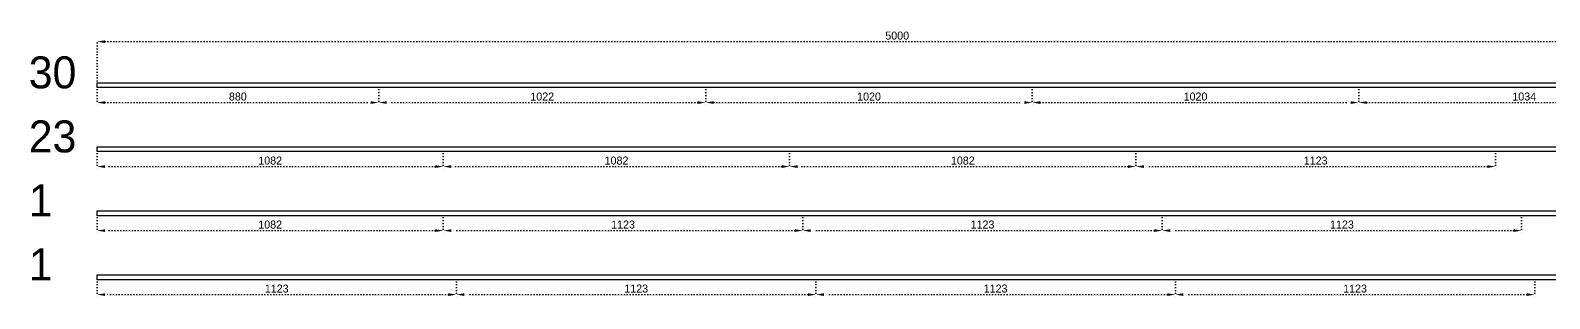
# Model space of a CAD drawing. Header units: millimetres. Extents: x -5795 to 8395, y -1000 to 10778.
# Drawn here: x -5795 to -1048, y 9939 to 10778 of the extents above; entities that cross this region are included whole.
import ezdxf

# ---------------------------------------------------------------- set-up
doc = ezdxf.new("R2010")
doc.units = ezdxf.units.MM
doc.header["$PDMODE"] = 35
doc.header["$PDSIZE"] = -1
doc.linetypes.add('ACAD_ISO07W100', pattern=[3, 0, -3])
for name, color, linetype in [('A', 1, 'Continuous'), ('B', 5, 'Continuous'), ('C', 3, 'Continuous'), ('D', 2, 'Continuous'), ('E', 6, 'Continuous'), ('F', 7, 'Continuous')]:
    doc.layers.add(name, color=color, linetype=linetype)
doc.dimstyles.new('ISO-25', dxfattribs={"dimtxt": 2.5, "dimasz": 2.5, "dimexe": 1.25, "dimexo": 0.625, "dimtad": 1, "dimtxsty": 'Standard', "dimcen": 2.5, "dimadec": 0, "dimazin": 0, "dimtfac": 1, "dimtmove": 0, "dimatfit": 3, "dimfxl": 1, "dimarcsym": 0})

# ---------------------------------------------------------------- blocks, each defined once
blk = doc.blocks.new('*D47')
at = {"layer": 'A', "color": 0, "linetype": 'ACAD_ISO07W100', "lineweight": -2, "ltscale": 3, "transparency": 16777216}
for p, q in [((-5586.6, 10592.4), (-5586.6, 10539.5)), ((-4706.6, 10592.4), (-4706.6, 10539.5)), ((-5561.6, 10552), (-4731.6, 10552))]:
    blk.add_line(p, q, dxfattribs=at)
at = {"layer": 'A', "color": 0, "linetype": 'ACAD_ISO07W100', "ltscale": 3, "transparency": 16777216}
for points in [[(-5561.6, 10556.2), (-5561.6, 10547.8), (-5586.6, 10552)], [(-4731.6, 10556.2), (-4731.6, 10547.8), (-4706.6, 10552)]]:
    blk.add_solid(points, dxfattribs=at)
at = {"layer": 'Defpoints', "color": 0, "linetype": 'ACAD_ISO07W100', "ltscale": 3, "transparency": 16777216}
for p in [(-5586.6, 10598.6), (-4706.6, 10598.6), (-4706.6, 10552)]:
    blk.add_point(p, dxfattribs=at)
at = {"layer": 'A', "color": 0, "linetype": 'ACAD_ISO07W100', "ltscale": 3, "transparency": 16777216, "insert": (-5146.6, 10570.7), "char_height": 25, "attachment_point": 5}
blk.add_mtext('880', dxfattribs=at)
blk = doc.blocks.new('*D48')
at = {"layer": 'B', "color": 0, "linetype": 'ACAD_ISO07W100', "lineweight": -2, "ltscale": 3, "transparency": 16777216}
for p, q in [((-4706.6, 10592.4), (-4706.6, 10539.5)), ((-3684.6, 10592.4), (-3684.6, 10539.5)), ((-3709.6, 10552), (-4681.6, 10552))]:
    blk.add_line(p, q, dxfattribs=at)
at = {"layer": 'B', "color": 0, "linetype": 'ACAD_ISO07W100', "ltscale": 3, "transparency": 16777216}
for points in [[(-4681.6, 10556.2), (-4681.6, 10547.8), (-4706.6, 10552)], [(-3709.6, 10556.2), (-3709.6, 10547.8), (-3684.6, 10552)]]:
    blk.add_solid(points, dxfattribs=at)
at = {"layer": 'Defpoints', "color": 0, "linetype": 'ACAD_ISO07W100', "ltscale": 3, "transparency": 16777216}
for p in [(-4706.6, 10598.6), (-3684.6, 10598.6), (-4706.6, 10552)]:
    blk.add_point(p, dxfattribs=at)
at = {"layer": 'B', "color": 0, "linetype": 'ACAD_ISO07W100', "ltscale": 3, "transparency": 16777216, "insert": (-4195.6, 10570.7), "char_height": 25, "attachment_point": 5}
blk.add_mtext('1022', dxfattribs=at)
blk = doc.blocks.new('*D49')
at = {"layer": 'C', "color": 0, "linetype": 'ACAD_ISO07W100', "lineweight": -2, "ltscale": 3, "transparency": 16777216}
for p, q in [((-3684.6, 10592.4), (-3684.6, 10539.5)), ((-2664.6, 10592.4), (-2664.6, 10539.5)), ((-3659.6, 10552), (-2689.6, 10552))]:
    blk.add_line(p, q, dxfattribs=at)
at = {"layer": 'C', "color": 0, "linetype": 'ACAD_ISO07W100', "ltscale": 3, "transparency": 16777216}
for points in [[(-3659.6, 10556.2), (-3659.6, 10547.8), (-3684.6, 10552)], [(-2689.6, 10556.2), (-2689.6, 10547.8), (-2664.6, 10552)]]:
    blk.add_solid(points, dxfattribs=at)
at = {"layer": 'Defpoints', "color": 0, "linetype": 'ACAD_ISO07W100', "ltscale": 3, "transparency": 16777216}
for p in [(-3684.6, 10598.6), (-2664.6, 10598.6), (-2664.6, 10552)]:
    blk.add_point(p, dxfattribs=at)
at = {"layer": 'C', "color": 0, "linetype": 'ACAD_ISO07W100', "ltscale": 3, "transparency": 16777216, "insert": (-3174.6, 10570.7), "char_height": 25, "attachment_point": 5}
blk.add_mtext('1020', dxfattribs=at)
blk = doc.blocks.new('*D50')
at = {"layer": 'C', "color": 0, "linetype": 'ACAD_ISO07W100', "lineweight": -2, "ltscale": 3, "transparency": 16777216}
for p, q in [((-2664.6, 10592.4), (-2664.6, 10539.5)), ((-1644.6, 10592.4), (-1644.6, 10539.5)), ((-2639.6, 10552), (-1669.6, 10552))]:
    blk.add_line(p, q, dxfattribs=at)
at = {"layer": 'C', "color": 0, "linetype": 'ACAD_ISO07W100', "ltscale": 3, "transparency": 16777216}
for points in [[(-2639.6, 10556.2), (-2639.6, 10547.8), (-2664.6, 10552)], [(-1669.6, 10556.2), (-1669.6, 10547.8), (-1644.6, 10552)]]:
    blk.add_solid(points, dxfattribs=at)
at = {"layer": 'Defpoints', "color": 0, "linetype": 'ACAD_ISO07W100', "ltscale": 3, "transparency": 16777216}
for p in [(-2664.6, 10598.6), (-1644.6, 10598.6), (-1644.6, 10552)]:
    blk.add_point(p, dxfattribs=at)
at = {"layer": 'C', "color": 0, "linetype": 'ACAD_ISO07W100', "ltscale": 3, "transparency": 16777216, "insert": (-2154.6, 10570.7), "char_height": 25, "attachment_point": 5}
blk.add_mtext('1020', dxfattribs=at)
blk = doc.blocks.new('*D51')
at = {"layer": 'Defpoints', "color": 0, "linetype": 'ACAD_ISO07W100', "ltscale": 3, "transparency": 16777216}
for p in [(-1644.6, 10598.6), (-610.6, 10598.6), (-610.6, 10552)]:
    blk.add_point(p, dxfattribs=at)
at = {"layer": 'F', "color": 0, "linetype": 'ACAD_ISO07W100', "lineweight": -2, "ltscale": 3, "transparency": 16777216}
for p, q in [((-1644.6, 10592.4), (-1644.6, 10539.5)), ((-610.6, 10592.4), (-610.6, 10539.5)), ((-1619.6, 10552), (-635.6, 10552))]:
    blk.add_line(p, q, dxfattribs=at)
at = {"layer": 'F', "color": 0, "linetype": 'ACAD_ISO07W100', "ltscale": 3, "transparency": 16777216}
for points in [[(-1619.6, 10556.2), (-1619.6, 10547.8), (-1644.6, 10552)], [(-635.6, 10556.2), (-635.6, 10547.8), (-610.6, 10552)]]:
    blk.add_solid(points, dxfattribs=at)
at = {"layer": 'F', "color": 0, "linetype": 'ACAD_ISO07W100', "ltscale": 3, "transparency": 16777216, "insert": (-1127.6, 10570.7), "char_height": 25, "attachment_point": 5}
blk.add_mtext('1034', dxfattribs=at)
blk = doc.blocks.new('*D55')
at = {"layer": 'D', "color": 0, "linetype": 'ACAD_ISO07W100', "lineweight": -2, "ltscale": 3, "transparency": 16777216}
for p, q in [((-5586.6, 10392.4), (-5586.6, 10339.5)), ((-4529.6, 10352), (-5561.6, 10352)), ((-4504.6, 10392.4), (-4504.6, 10339.5))]:
    blk.add_line(p, q, dxfattribs=at)
at = {"layer": 'D', "color": 0, "linetype": 'ACAD_ISO07W100', "ltscale": 3, "transparency": 16777216}
for points in [[(-5561.6, 10356.2), (-5561.6, 10347.8), (-5586.6, 10352)], [(-4529.6, 10356.2), (-4529.6, 10347.8), (-4504.6, 10352)]]:
    blk.add_solid(points, dxfattribs=at)
at = {"layer": 'Defpoints', "color": 0, "linetype": 'ACAD_ISO07W100', "ltscale": 3, "transparency": 16777216}
for p in [(-5586.6, 10398.6), (-4504.6, 10398.6), (-5586.6, 10352)]:
    blk.add_point(p, dxfattribs=at)
at = {"layer": 'D', "color": 0, "linetype": 'ACAD_ISO07W100', "ltscale": 3, "transparency": 16777216, "insert": (-5045.6, 10370.7), "char_height": 25, "attachment_point": 5}
blk.add_mtext('1082', dxfattribs=at)
blk = doc.blocks.new('*D82')
at = {"color": 0, "linetype": 'ACAD_ISO07W100', "lineweight": -2, "ltscale": 3, "transparency": 16777216}
for p, q in [((-5586.6, 10619.9), (-5586.6, 10754.9)), ((-5561.6, 10742.4), (-611.6, 10742.4)), ((-586.6, 10619.9), (-586.6, 10754.9))]:
    blk.add_line(p, q, dxfattribs=at)
at = {"color": 0, "linetype": 'ACAD_ISO07W100', "ltscale": 3, "transparency": 16777216}
for points in [[(-5561.6, 10746.5), (-5561.6, 10738.2), (-5586.6, 10742.4)], [(-611.6, 10746.5), (-611.6, 10738.2), (-586.6, 10742.4)]]:
    blk.add_solid(points, dxfattribs=at)
at = {"layer": 'Defpoints', "color": 0, "linetype": 'ACAD_ISO07W100', "ltscale": 3, "transparency": 16777216}
for p in [(-586.6, 10742.4), (-5586.6, 10613.6), (-586.6, 10613.6)]:
    blk.add_point(p, dxfattribs=at)
at = {"color": 0, "linetype": 'ACAD_ISO07W100', "ltscale": 3, "transparency": 16777216, "insert": (-3086.6, 10761.1), "char_height": 25, "attachment_point": 5}
blk.add_mtext('5000', dxfattribs=at)
blk = doc.blocks.new('*D100')
at = {"layer": 'D', "color": 0, "linetype": 'ACAD_ISO07W100', "lineweight": -2, "ltscale": 3, "transparency": 16777216}
for p, q in [((-4504.6, 10392.4), (-4504.6, 10339.5)), ((-3447.6, 10352), (-4479.6, 10352)), ((-3422.6, 10392.4), (-3422.6, 10339.5))]:
    blk.add_line(p, q, dxfattribs=at)
at = {"layer": 'D', "color": 0, "linetype": 'ACAD_ISO07W100', "ltscale": 3, "transparency": 16777216}
for points in [[(-4479.6, 10356.2), (-4479.6, 10347.8), (-4504.6, 10352)], [(-3447.6, 10356.2), (-3447.6, 10347.8), (-3422.6, 10352)]]:
    blk.add_solid(points, dxfattribs=at)
at = {"layer": 'Defpoints', "color": 0, "linetype": 'ACAD_ISO07W100', "ltscale": 3, "transparency": 16777216}
for p in [(-4504.6, 10398.6), (-3422.6, 10398.6), (-4504.6, 10352)]:
    blk.add_point(p, dxfattribs=at)
at = {"layer": 'D', "color": 0, "linetype": 'ACAD_ISO07W100', "ltscale": 3, "transparency": 16777216, "insert": (-3963.6, 10370.7), "char_height": 25, "attachment_point": 5}
blk.add_mtext('1082', dxfattribs=at)
blk = doc.blocks.new('*D101')
at = {"layer": 'D', "color": 0, "linetype": 'ACAD_ISO07W100', "lineweight": -2, "ltscale": 3, "transparency": 16777216}
for p, q in [((-3422.6, 10392.4), (-3422.6, 10339.5)), ((-2365.6, 10352), (-3397.6, 10352)), ((-2340.6, 10392.4), (-2340.6, 10339.5))]:
    blk.add_line(p, q, dxfattribs=at)
at = {"layer": 'D', "color": 0, "linetype": 'ACAD_ISO07W100', "ltscale": 3, "transparency": 16777216}
for points in [[(-3397.6, 10356.2), (-3397.6, 10347.8), (-3422.6, 10352)], [(-2365.6, 10356.2), (-2365.6, 10347.8), (-2340.6, 10352)]]:
    blk.add_solid(points, dxfattribs=at)
at = {"layer": 'Defpoints', "color": 0, "linetype": 'ACAD_ISO07W100', "ltscale": 3, "transparency": 16777216}
for p in [(-3422.6, 10398.6), (-2340.6, 10398.6), (-3422.6, 10352)]:
    blk.add_point(p, dxfattribs=at)
at = {"layer": 'D', "color": 0, "linetype": 'ACAD_ISO07W100', "ltscale": 3, "transparency": 16777216, "insert": (-2881.6, 10370.7), "char_height": 25, "attachment_point": 5}
blk.add_mtext('1082', dxfattribs=at)
blk = doc.blocks.new('*D102')
at = {"layer": 'Defpoints', "color": 0, "linetype": 'ACAD_ISO07W100', "ltscale": 3, "transparency": 16777216}
for p in [(-2340.6, 10398.6), (-1217.6, 10398.6), (-2340.6, 10352)]:
    blk.add_point(p, dxfattribs=at)
at = {"layer": 'E', "color": 0, "linetype": 'ACAD_ISO07W100', "lineweight": -2, "ltscale": 3, "transparency": 16777216}
for p, q in [((-2340.6, 10392.4), (-2340.6, 10339.5)), ((-1242.6, 10352), (-2315.6, 10352)), ((-1217.6, 10392.4), (-1217.6, 10339.5))]:
    blk.add_line(p, q, dxfattribs=at)
at = {"layer": 'E', "color": 0, "linetype": 'ACAD_ISO07W100', "ltscale": 3, "transparency": 16777216}
for points in [[(-2315.6, 10356.2), (-2315.6, 10347.8), (-2340.6, 10352)], [(-1242.6, 10356.2), (-1242.6, 10347.8), (-1217.6, 10352)]]:
    blk.add_solid(points, dxfattribs=at)
at = {"layer": 'E', "color": 0, "linetype": 'ACAD_ISO07W100', "ltscale": 3, "transparency": 16777216, "insert": (-1779.1, 10370.7), "char_height": 25, "attachment_point": 5}
blk.add_mtext('1123', dxfattribs=at)
blk = doc.blocks.new('*D103')
at = {"layer": 'D', "color": 0, "linetype": 'ACAD_ISO07W100', "lineweight": -2, "ltscale": 3, "transparency": 16777216}
for p, q in [((-5586.6, 10192.4), (-5586.6, 10139.5)), ((-4504.6, 10192.4), (-4504.6, 10139.5)), ((-4529.6, 10152), (-5561.6, 10152))]:
    blk.add_line(p, q, dxfattribs=at)
at = {"layer": 'D', "color": 0, "linetype": 'ACAD_ISO07W100', "ltscale": 3, "transparency": 16777216}
for points in [[(-5561.6, 10156.2), (-5561.6, 10147.8), (-5586.6, 10152)], [(-4529.6, 10156.2), (-4529.6, 10147.8), (-4504.6, 10152)]]:
    blk.add_solid(points, dxfattribs=at)
at = {"layer": 'Defpoints', "color": 0, "linetype": 'ACAD_ISO07W100', "ltscale": 3, "transparency": 16777216}
for p in [(-5586.6, 10198.6), (-4504.6, 10198.6), (-5586.6, 10152)]:
    blk.add_point(p, dxfattribs=at)
at = {"layer": 'D', "color": 0, "linetype": 'ACAD_ISO07W100', "ltscale": 3, "transparency": 16777216, "insert": (-5045.6, 10170.7), "char_height": 25, "attachment_point": 5}
blk.add_mtext('1082', dxfattribs=at)
blk = doc.blocks.new('*D106')
at = {"layer": 'Defpoints', "color": 0, "linetype": 'ACAD_ISO07W100', "ltscale": 3, "transparency": 16777216}
for p in [(-4504.6, 10198.6), (-3381.6, 10198.6), (-4504.6, 10152)]:
    blk.add_point(p, dxfattribs=at)
at = {"layer": 'E', "color": 0, "linetype": 'ACAD_ISO07W100', "lineweight": -2, "ltscale": 3, "transparency": 16777216}
for p, q in [((-4504.6, 10192.4), (-4504.6, 10139.5)), ((-3381.6, 10192.4), (-3381.6, 10139.5)), ((-3406.6, 10152), (-4479.6, 10152))]:
    blk.add_line(p, q, dxfattribs=at)
at = {"layer": 'E', "color": 0, "linetype": 'ACAD_ISO07W100', "ltscale": 3, "transparency": 16777216}
for points in [[(-4479.6, 10156.2), (-4479.6, 10147.8), (-4504.6, 10152)], [(-3406.6, 10156.2), (-3406.6, 10147.8), (-3381.6, 10152)]]:
    blk.add_solid(points, dxfattribs=at)
at = {"layer": 'E', "color": 0, "linetype": 'ACAD_ISO07W100', "ltscale": 3, "transparency": 16777216, "insert": (-3943.1, 10170.7), "char_height": 25, "attachment_point": 5}
blk.add_mtext('1123', dxfattribs=at)
blk = doc.blocks.new('*D107')
at = {"layer": 'Defpoints', "color": 0, "linetype": 'ACAD_ISO07W100', "ltscale": 3, "transparency": 16777216}
for p in [(-3381.6, 10198.6), (-2258.6, 10198.6), (-3381.6, 10152)]:
    blk.add_point(p, dxfattribs=at)
at = {"layer": 'E', "color": 0, "linetype": 'ACAD_ISO07W100', "lineweight": -2, "ltscale": 3, "transparency": 16777216}
for p, q in [((-3381.6, 10192.4), (-3381.6, 10139.5)), ((-2258.6, 10192.4), (-2258.6, 10139.5)), ((-2283.6, 10152), (-3356.6, 10152))]:
    blk.add_line(p, q, dxfattribs=at)
at = {"layer": 'E', "color": 0, "linetype": 'ACAD_ISO07W100', "ltscale": 3, "transparency": 16777216}
for points in [[(-3356.6, 10156.2), (-3356.6, 10147.8), (-3381.6, 10152)], [(-2283.6, 10156.2), (-2283.6, 10147.8), (-2258.6, 10152)]]:
    blk.add_solid(points, dxfattribs=at)
at = {"layer": 'E', "color": 0, "linetype": 'ACAD_ISO07W100', "ltscale": 3, "transparency": 16777216, "insert": (-2820.1, 10170.7), "char_height": 25, "attachment_point": 5}
blk.add_mtext('1123', dxfattribs=at)
blk = doc.blocks.new('*D108')
at = {"layer": 'Defpoints', "color": 0, "linetype": 'ACAD_ISO07W100', "ltscale": 3, "transparency": 16777216}
for p in [(-2258.6, 10198.6), (-1135.6, 10198.6), (-2258.6, 10152)]:
    blk.add_point(p, dxfattribs=at)
at = {"layer": 'E', "color": 0, "linetype": 'ACAD_ISO07W100', "lineweight": -2, "ltscale": 3, "transparency": 16777216}
for p, q in [((-2258.6, 10192.4), (-2258.6, 10139.5)), ((-1135.6, 10192.4), (-1135.6, 10139.5)), ((-1160.6, 10152), (-2233.6, 10152))]:
    blk.add_line(p, q, dxfattribs=at)
at = {"layer": 'E', "color": 0, "linetype": 'ACAD_ISO07W100', "ltscale": 3, "transparency": 16777216}
for points in [[(-2233.6, 10156.2), (-2233.6, 10147.8), (-2258.6, 10152)], [(-1160.6, 10156.2), (-1160.6, 10147.8), (-1135.6, 10152)]]:
    blk.add_solid(points, dxfattribs=at)
at = {"layer": 'E', "color": 0, "linetype": 'ACAD_ISO07W100', "ltscale": 3, "transparency": 16777216, "insert": (-1697.1, 10170.7), "char_height": 25, "attachment_point": 5}
blk.add_mtext('1123', dxfattribs=at)
blk = doc.blocks.new('*D109')
at = {"layer": 'Defpoints', "color": 0, "linetype": 'ACAD_ISO07W100', "ltscale": 3, "transparency": 16777216}
for p in [(-5586.6, 9998.6), (-4463.6, 9998.6), (-5586.6, 9952)]:
    blk.add_point(p, dxfattribs=at)
at = {"layer": 'E', "color": 0, "linetype": 'ACAD_ISO07W100', "lineweight": -2, "ltscale": 3, "transparency": 16777216}
for p, q in [((-5586.6, 9992.4), (-5586.6, 9939.5)), ((-4463.6, 9992.4), (-4463.6, 9939.5)), ((-4488.6, 9952), (-5561.6, 9952))]:
    blk.add_line(p, q, dxfattribs=at)
at = {"layer": 'E', "color": 0, "linetype": 'ACAD_ISO07W100', "ltscale": 3, "transparency": 16777216}
for points in [[(-5561.6, 9956.2), (-5561.6, 9947.8), (-5586.6, 9952)], [(-4488.6, 9956.2), (-4488.6, 9947.8), (-4463.6, 9952)]]:
    blk.add_solid(points, dxfattribs=at)
at = {"layer": 'E', "color": 0, "linetype": 'ACAD_ISO07W100', "ltscale": 3, "transparency": 16777216, "insert": (-5025.1, 9970.7), "char_height": 25, "attachment_point": 5}
blk.add_mtext('1123', dxfattribs=at)
blk = doc.blocks.new('*D110')
at = {"layer": 'Defpoints', "color": 0, "linetype": 'ACAD_ISO07W100', "ltscale": 3, "transparency": 16777216}
for p in [(-4463.6, 9998.6), (-3340.6, 9998.6), (-4463.6, 9952)]:
    blk.add_point(p, dxfattribs=at)
at = {"layer": 'E', "color": 0, "linetype": 'ACAD_ISO07W100', "lineweight": -2, "ltscale": 3, "transparency": 16777216}
for p, q in [((-4463.6, 9992.4), (-4463.6, 9939.5)), ((-3340.6, 9992.4), (-3340.6, 9939.5)), ((-3365.6, 9952), (-4438.6, 9952))]:
    blk.add_line(p, q, dxfattribs=at)
at = {"layer": 'E', "color": 0, "linetype": 'ACAD_ISO07W100', "ltscale": 3, "transparency": 16777216}
for points in [[(-4438.6, 9956.2), (-4438.6, 9947.8), (-4463.6, 9952)], [(-3365.6, 9956.2), (-3365.6, 9947.8), (-3340.6, 9952)]]:
    blk.add_solid(points, dxfattribs=at)
at = {"layer": 'E', "color": 0, "linetype": 'ACAD_ISO07W100', "ltscale": 3, "transparency": 16777216, "insert": (-3902.1, 9970.7), "char_height": 25, "attachment_point": 5}
blk.add_mtext('1123', dxfattribs=at)
blk = doc.blocks.new('*D111')
at = {"layer": 'Defpoints', "color": 0, "linetype": 'ACAD_ISO07W100', "ltscale": 3, "transparency": 16777216}
for p in [(-3340.6, 9998.6), (-2217.6, 9998.6), (-3340.6, 9952)]:
    blk.add_point(p, dxfattribs=at)
at = {"layer": 'E', "color": 0, "linetype": 'ACAD_ISO07W100', "lineweight": -2, "ltscale": 3, "transparency": 16777216}
for p, q in [((-3340.6, 9992.4), (-3340.6, 9939.5)), ((-2217.6, 9992.4), (-2217.6, 9939.5)), ((-2242.6, 9952), (-3315.6, 9952))]:
    blk.add_line(p, q, dxfattribs=at)
at = {"layer": 'E', "color": 0, "linetype": 'ACAD_ISO07W100', "ltscale": 3, "transparency": 16777216}
for points in [[(-3315.6, 9956.2), (-3315.6, 9947.8), (-3340.6, 9952)], [(-2242.6, 9956.2), (-2242.6, 9947.8), (-2217.6, 9952)]]:
    blk.add_solid(points, dxfattribs=at)
at = {"layer": 'E', "color": 0, "linetype": 'ACAD_ISO07W100', "ltscale": 3, "transparency": 16777216, "insert": (-2779.1, 9970.7), "char_height": 25, "attachment_point": 5}
blk.add_mtext('1123', dxfattribs=at)
blk = doc.blocks.new('*D112')
at = {"layer": 'Defpoints', "color": 0, "linetype": 'ACAD_ISO07W100', "ltscale": 3, "transparency": 16777216}
for p in [(-2217.6, 9998.6), (-1094.6, 9998.6), (-2217.6, 9952)]:
    blk.add_point(p, dxfattribs=at)
at = {"layer": 'E', "color": 0, "linetype": 'ACAD_ISO07W100', "lineweight": -2, "ltscale": 3, "transparency": 16777216}
for p, q in [((-2217.6, 9992.4), (-2217.6, 9939.5)), ((-1094.6, 9992.4), (-1094.6, 9939.5)), ((-1119.6, 9952), (-2192.6, 9952))]:
    blk.add_line(p, q, dxfattribs=at)
at = {"layer": 'E', "color": 0, "linetype": 'ACAD_ISO07W100', "ltscale": 3, "transparency": 16777216}
for points in [[(-2192.6, 9956.2), (-2192.6, 9947.8), (-2217.6, 9952)], [(-1119.6, 9956.2), (-1119.6, 9947.8), (-1094.6, 9952)]]:
    blk.add_solid(points, dxfattribs=at)
at = {"layer": 'E', "color": 0, "linetype": 'ACAD_ISO07W100', "ltscale": 3, "transparency": 16777216, "insert": (-1656.1, 9970.7), "char_height": 25, "attachment_point": 5}
blk.add_mtext('1123', dxfattribs=at)

msp = doc.modelspace()

# ---------------------------------------------------------------- linework, layer by layer
for points in [[(-586.6, 10598.6), (-5586.6, 10598.6), (-5586.6, 10613.6), (-586.6, 10613.6)], [(-586.6, 10398.6), (-5586.6, 10398.6), (-5586.6, 10413.6), (-586.6, 10413.6)], [(-586.6, 10198.6), (-5586.6, 10198.6), (-5586.6, 10213.6), (-586.6, 10213.6)], [(-586.6, 9998.6), (-5586.6, 9998.6), (-5586.6, 10013.6), (-586.6, 10013.6)]]:
    msp.add_lwpolyline(points, close=True)

# ---------------------------------------------------------------- texts
for s, p in [('30', (-5799.8, 10596.3)), ('23', (-5799.8, 10396.3)), ('1', (-5799.8, 10196.3)), ('1', (-5799.8, 9996.3))]:
    msp.add_text(s, height=100).set_placement(p)

# ---------------------------------------------------------------- dimensions: what is measured, and where the dimension line sits
at = {"linetype": 'ACAD_ISO07W100', "ltscale": 3}
dim = msp.add_linear_dim(base=(-586.6, 10742.4), p1=(-5586.6, 10613.6), p2=(-586.6, 10613.6), dimstyle='ISO-25', override={"dimscale": 10, "dimdec": 0}, dxfattribs=at)
dim.commit()
dim.dimension.update_dxf_attribs({"geometry": '*D82', "text_midpoint": (-3086.6, 10761.1)})
at = {"layer": 'A', "linetype": 'ACAD_ISO07W100', "ltscale": 3}
dim = msp.add_linear_dim(base=(-4706.6, 10552), p1=(-5586.6, 10598.6), p2=(-4706.6, 10598.6), dimstyle='ISO-25', override={"dimscale": 10, "dimdec": 0}, dxfattribs=at)
dim.commit()
dim.dimension.update_dxf_attribs({"geometry": '*D47', "text_midpoint": (-5146.6, 10570.7)})
at = {"layer": 'B', "linetype": 'ACAD_ISO07W100', "ltscale": 3}
dim = msp.add_linear_dim(base=(-4706.6, 10552), p1=(-3684.6, 10598.6), p2=(-4706.6, 10598.6), angle=180, dimstyle='ISO-25', override={"dimscale": 10, "dimdec": 0}, dxfattribs=at)
dim.commit()
dim.dimension.update_dxf_attribs({"geometry": '*D48', "text_midpoint": (-4195.6, 10570.7)})
at = {"layer": 'C', "linetype": 'ACAD_ISO07W100', "ltscale": 3}
for base, p1, p2, picture, middle in [((-2664.6, 10552), (-3684.6, 10598.6), (-2664.6, 10598.6), '*D49', (-3174.6, 10570.7)), ((-1644.6, 10552), (-2664.6, 10598.6), (-1644.6, 10598.6), '*D50', (-2154.6, 10570.7))]:
    dim = msp.add_linear_dim(base=base, p1=p1, p2=p2, dimstyle='ISO-25', override={"dimscale": 10, "dimdec": 0}, dxfattribs=at)
    dim.commit()
    dim.dimension.update_dxf_attribs({"geometry": picture, "text_midpoint": middle})
at = {"layer": 'D', "linetype": 'ACAD_ISO07W100', "ltscale": 3}
for base, p1, p2, picture, middle in [((-5586.6, 10352), (-4504.6, 10398.6), (-5586.6, 10398.6), '*D55', (-5045.6, 10370.7)), ((-4504.6, 10352), (-3422.6, 10398.6), (-4504.6, 10398.6), '*D100', (-3963.6, 10370.7)), ((-3422.6, 10352), (-2340.6, 10398.6), (-3422.6, 10398.6), '*D101', (-2881.6, 10370.7)), ((-5586.6, 10152), (-4504.6, 10198.6), (-5586.6, 10198.6), '*D103', (-5045.6, 10170.7))]:
    dim = msp.add_linear_dim(base=base, p1=p1, p2=p2, angle=180, dimstyle='ISO-25', override={"dimscale": 10, "dimdec": 0}, dxfattribs=at)
    dim.commit()
    dim.dimension.update_dxf_attribs({"geometry": picture, "text_midpoint": middle})
at = {"layer": 'E', "linetype": 'ACAD_ISO07W100', "ltscale": 3}
for base, p1, p2, picture, middle in [((-2340.6, 10352), (-1217.6, 10398.6), (-2340.6, 10398.6), '*D102', (-1779.1, 10370.7)), ((-4504.6, 10152), (-3381.6, 10198.6), (-4504.6, 10198.6), '*D106', (-3943.1, 10170.7)), ((-3381.6, 10152), (-2258.6, 10198.6), (-3381.6, 10198.6), '*D107', (-2820.1, 10170.7)), ((-2258.6, 10152), (-1135.6, 10198.6), (-2258.6, 10198.6), '*D108', (-1697.1, 10170.7)), ((-5586.6, 9952), (-4463.6, 9998.6), (-5586.6, 9998.6), '*D109', (-5025.1, 9970.7)), ((-4463.6, 9952), (-3340.6, 9998.6), (-4463.6, 9998.6), '*D110', (-3902.1, 9970.7)), ((-3340.6, 9952), (-2217.6, 9998.6), (-3340.6, 9998.6), '*D111', (-2779.1, 9970.7)), ((-2217.6, 9952), (-1094.6, 9998.6), (-2217.6, 9998.6), '*D112', (-1656.1, 9970.7))]:
    dim = msp.add_linear_dim(base=base, p1=p1, p2=p2, angle=180, dimstyle='ISO-25', override={"dimscale": 10, "dimdec": 0}, dxfattribs=at)
    dim.commit()
    dim.dimension.update_dxf_attribs({"geometry": picture, "text_midpoint": middle})
at = {"layer": 'F', "linetype": 'ACAD_ISO07W100', "ltscale": 3}
dim = msp.add_linear_dim(base=(-610.6, 10552), p1=(-1644.6, 10598.6), p2=(-610.6, 10598.6), dimstyle='ISO-25', override={"dimscale": 10, "dimdec": 0}, dxfattribs=at)
dim.commit()
dim.dimension.update_dxf_attribs({"geometry": '*D51', "text_midpoint": (-1127.6, 10570.7)})

doc.saveas('drawing.dxf')
